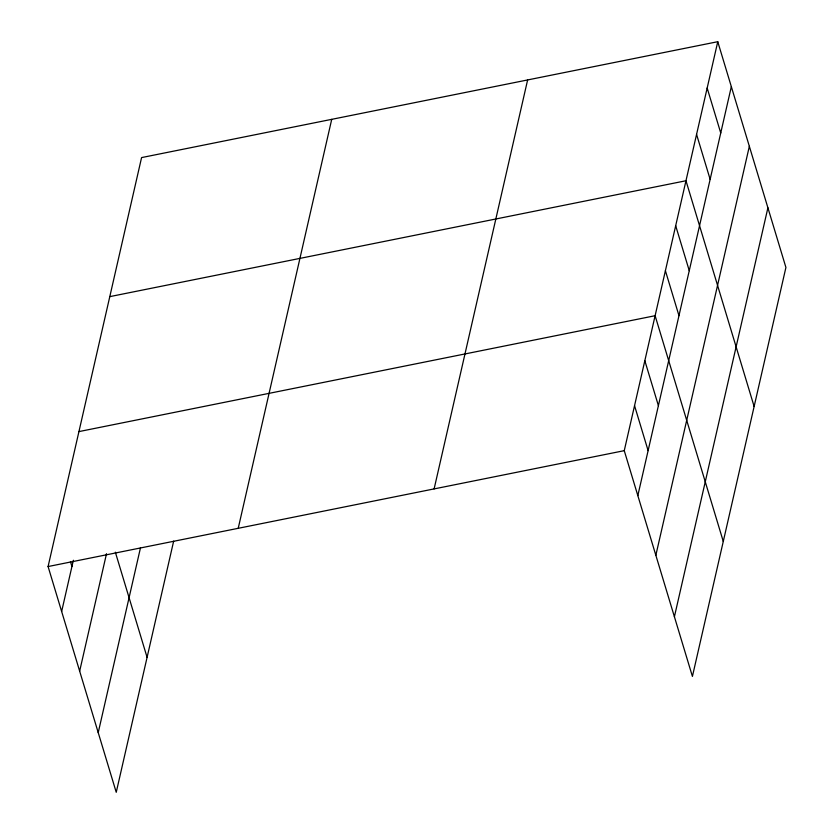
<?xml version="1.0" encoding="UTF-8"?>
<svg xmlns="http://www.w3.org/2000/svg" width="834" height="834" viewBox="0 0 834 834"><rect width="100%" height="100%" fill="white"/><g stroke="black" fill="none" stroke-linecap="round" stroke-linejoin="round"><path stroke-width="1.25" d="M173.66 541.13L116.239 792.3L48.08 566.547L141.582 157.584L717.761 41.7L785.92 267.453L692.418 676.416L624.259 450.662L717.761 41.7M61.643 611.499L73.361 560.26M79.657 671.161L106.512 553.693M98.224 732.638L140.508 547.688M238.222 528.308L331.724 119.345M434.118 488.912L527.63 79.939M637.833 495.604L731.335 86.642M655.847 555.277L749.349 146.304M674.404 616.753L767.905 207.781M109.786 296.633L685.975 180.749L754.134 406.502M78.938 431.595L655.117 315.711L723.276 541.454M48.08 566.547L624.259 450.662M707.169 88.05L720.743 132.992M696.567 134.399L710.141 179.341M675.686 225.733L689.259 270.675M665.407 270.716L678.97 315.669M644.828 360.695L658.401 405.637M634.549 405.678L648.112 450.621M115.342 552.181L147.086 657.338M70.463 561.647L71.933 566.505"/></g></svg>
